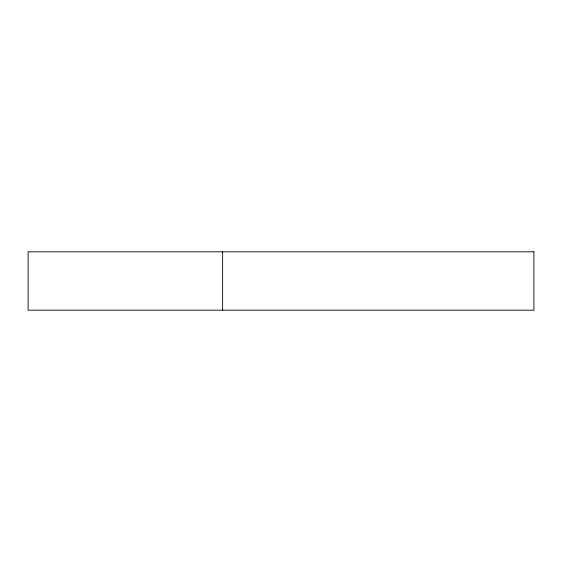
<?xml version="1.0" encoding="UTF-8"?>
<svg xmlns="http://www.w3.org/2000/svg" width="562" height="562" viewBox="0 0 562 562"><rect width="100%" height="100%" fill="white"/><g stroke="black" fill="none" stroke-linecap="round" stroke-linejoin="round"><path stroke-width="0.84" d="M222.636 251.818L222.636 310.182M533.9 251.818L28.1 251.818L28.1 310.182L533.9 310.182L533.9 251.818"/></g></svg>
